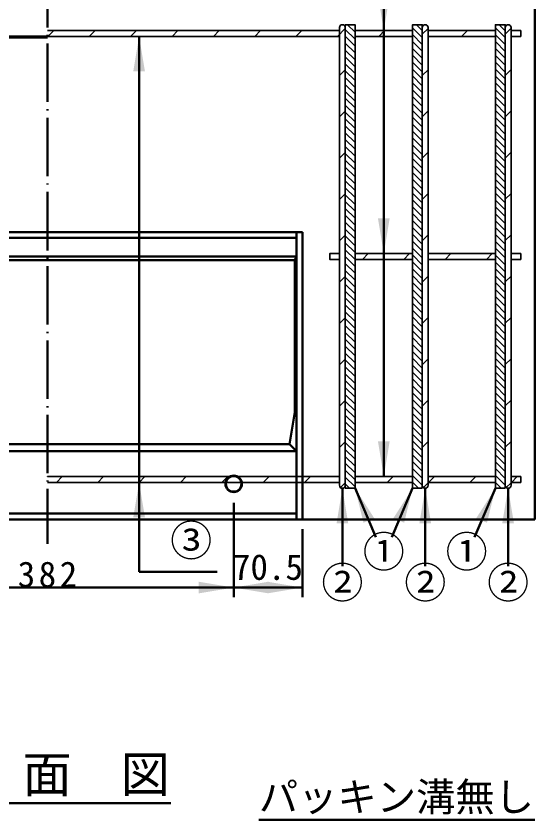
# Model space of a CAD drawing. Units: millimetres, scale not verified. Extents: x -2102 to 2102, y -1485 to 1485.
# Drawn here: x 379 to 912, y 224 to 1049 of the extents above; entities that cross this region are included whole.
import ezdxf
from ezdxf.enums import TextEntityAlignment as Align

# ---------------------------------------------------------------- set-up
doc = ezdxf.new("R2010")
doc.units = ezdxf.units.MM
doc.header["$LTSCALE"] = 5
doc.linetypes.add('LONG_DASHED_DOTTED', pattern=[15.25, 12, -1.5, 0.25, -1.5])
doc.layers.add('0-0_V-nasSTD', color=7, linetype='Continuous', lineweight=35)
doc.layers.add('0-1_0', color=7, linetype='Continuous', lineweight=50)
doc.styles.add('ＭＳ ゴシック', font='')
doc.styles.get('ＭＳ ゴシック').set_extended_font_data('MS Gothic')

msp = doc.modelspace()

# ---------------------------------------------------------------- linework, layer by layer
at = {"layer": '0-0_V-nasSTD', "lineweight": 50}
for p, q in [((756.606, 1111.505), (756.606, 576.505)), ((911.606, 1072.505), (911.606, 532.505)), ((505.598, 478.505), (505.598, 1028.505)), ((665.356, 798.605), (665.356, 642.505)), ((659.918, 609.675), (665.356, 642.505)), ((714.106, 484.555), (714.106, 564.505)), ((727.106, 564.505), (748.542, 514.398)), ((786.106, 564.505), (764.669, 514.398)), ((799.106, 484.555), (799.106, 564.505)), ((871.106, 564.505), (849.669, 514.398)), ((884.106, 484.555), (884.106, 564.505)), ((673.106, 532.505), (911.606, 532.505))]:
    msp.add_line(p, q, dxfattribs=at)
at = {"layer": '0-0_V-nasSTD', "linetype": 'LONG_DASHED_DOTTED', "lineweight": 50}
msp.add_line((411.606, 1097.505), (411.606, 507.505), dxfattribs=at)
at = {"layer": '0-0_V-nasSTD'}
for p, q in [((717.106, 1040.505), (727.106, 1040.505)), ((719.329, 1040.505), (727.106, 1032.729)), ((726.401, 1040.505), (727.106, 1039.8)), ((727.106, 1040.505), (727.106, 564.505)), ((786.106, 1040.505), (796.106, 1040.505)), ((786.106, 1040.505), (786.106, 564.505)), ((790.04, 1040.505), (796.106, 1034.439)), ((871.106, 1040.505), (881.106, 1040.505)), ((871.106, 1040.505), (871.106, 564.505)), ((874.893, 1040.505), (881.106, 1034.292)), ((711.106, 1034.505), (411.606, 1034.505)), ((667.106, 1034.505), (411.606, 1034.505)), ((667.106, 1034.505), (411.606, 1034.505)), ((412.048, 1028.505), (418.048, 1034.505)), ((454.475, 1028.505), (460.475, 1034.505)), ((496.901, 1028.505), (502.901, 1034.505)), ((539.327, 1028.505), (545.327, 1034.505)), ((581.754, 1028.505), (587.754, 1034.505)), ((624.18, 1028.505), (630.18, 1034.505)), ((667.106, 1029.004), (672.607, 1034.505)), ((701.106, 1034.505), (673.106, 1034.505)), ((709.033, 1028.505), (717.106, 1036.577)), ((711.106, 1037.505), (711.106, 567.505)), ((717.106, 1037.505), (717.106, 567.505)), ((717.106, 1035.658), (727.106, 1025.658)), ((786.106, 1034.505), (727.106, 1034.505)), ((751.459, 1028.505), (757.459, 1034.505)), ((786.106, 1037.368), (796.106, 1027.368)), ((796.106, 1037.505), (796.106, 567.505)), ((796.106, 1030.725), (802.106, 1036.725)), ((802.106, 1037.505), (802.106, 567.505)), ((802.106, 1034.505), (871.106, 1034.505)), ((836.312, 1028.505), (842.312, 1034.505)), ((871.106, 1037.221), (881.106, 1027.221)), ((881.106, 1037.505), (881.106, 567.505)), ((881.106, 1030.872), (887.106, 1036.872)), ((887.106, 1037.505), (887.106, 567.505)), ((887.106, 1034.505), (897.106, 1034.505)), ((897.106, 1034.505), (897.106, 1028.505)), ((711.106, 1028.505), (411.606, 1028.505)), ((411.606, 1028.505), (667.106, 1028.505)), ((673.106, 1028.505), (667.106, 1028.505)), ((717.106, 1028.587), (727.106, 1018.587)), ((786.106, 1028.505), (727.106, 1028.505)), ((786.106, 1030.297), (796.106, 1020.297)), ((802.106, 1028.505), (871.106, 1028.505)), ((871.106, 1030.15), (881.106, 1020.15)), ((887.106, 1028.505), (897.106, 1028.505)), ((717.106, 1021.515), (727.106, 1011.515)), ((786.106, 1023.226), (796.106, 1013.226)), ((786.106, 1016.155), (796.106, 1006.155)), ((871.106, 1023.079), (881.106, 1013.079)), ((871.106, 1016.008), (881.106, 1006.008)), ((717.106, 1014.444), (727.106, 1004.444)), ((717.106, 1007.373), (727.106, 997.373)), ((786.106, 1009.084), (796.106, 999.084)), ((871.106, 1008.937), (881.106, 998.937)), ((717.106, 1000.302), (727.106, 990.302)), ((786.106, 1002.013), (796.106, 992.013)), ((871.106, 1001.866), (881.106, 991.866)), ((711.106, 988.151), (717.106, 994.151)), ((717.106, 993.231), (727.106, 983.231)), ((786.106, 994.942), (796.106, 984.942)), ((796.106, 988.298), (802.106, 994.298)), ((871.106, 994.795), (881.106, 984.795)), ((881.106, 988.445), (887.106, 994.445)), ((717.106, 986.16), (727.106, 976.16)), ((786.106, 987.871), (796.106, 977.871)), ((871.106, 987.724), (881.106, 977.724)), ((717.106, 979.089), (727.106, 969.089)), ((786.106, 980.8), (796.106, 970.8)), ((871.106, 980.653), (881.106, 970.653)), ((717.106, 972.018), (727.106, 962.018)), ((786.106, 973.729), (796.106, 963.729)), ((786.106, 966.658), (796.106, 956.658)), ((871.106, 973.581), (881.106, 963.581)), ((871.106, 966.51), (881.106, 956.51)), ((717.106, 964.947), (727.106, 954.947)), ((717.106, 957.876), (727.106, 947.876)), ((786.106, 959.587), (796.106, 949.587)), ((871.106, 959.439), (881.106, 949.439)), ((711.106, 945.725), (717.106, 951.725)), ((717.106, 950.805), (727.106, 940.805)), ((786.106, 952.515), (796.106, 942.515)), ((796.106, 945.872), (802.106, 951.872)), ((871.106, 952.368), (881.106, 942.368)), ((881.106, 946.019), (887.106, 952.019)), ((717.106, 943.734), (727.106, 933.734)), ((786.106, 945.444), (796.106, 935.444)), ((871.106, 945.297), (881.106, 935.297)), ((717.106, 936.663), (727.106, 926.663)), ((786.106, 938.373), (796.106, 928.373)), ((871.106, 938.226), (881.106, 928.226)), ((717.106, 929.592), (727.106, 919.592)), ((786.106, 931.302), (796.106, 921.302)), ((871.106, 931.155), (881.106, 921.155)), ((717.106, 922.52), (727.106, 912.52)), ((786.106, 924.231), (796.106, 914.231)), ((786.106, 917.16), (796.106, 907.16)), ((871.106, 924.084), (881.106, 914.084)), ((871.106, 917.013), (881.106, 907.013)), ((711.106, 903.298), (717.106, 909.298)), ((717.106, 915.449), (727.106, 905.449)), ((717.106, 908.378), (727.106, 898.378)), ((786.106, 910.089), (796.106, 900.089)), ((796.106, 903.445), (802.106, 909.445)), ((871.106, 909.942), (881.106, 899.942)), ((881.106, 903.593), (887.106, 909.593)), ((717.106, 901.307), (727.106, 891.307)), ((786.106, 903.018), (796.106, 893.018)), ((871.106, 902.871), (881.106, 892.871)), ((717.106, 894.236), (727.106, 884.236)), ((786.106, 895.947), (796.106, 885.947)), ((871.106, 895.8), (881.106, 885.8)), ((717.106, 887.165), (727.106, 877.165)), ((786.106, 888.876), (796.106, 878.876)), ((871.106, 888.729), (881.106, 878.729)), ((717.106, 880.094), (727.106, 870.094)), ((786.106, 881.805), (796.106, 871.805)), ((871.106, 881.658), (881.106, 871.658)), ((711.106, 860.872), (717.106, 866.872)), ((717.106, 873.023), (727.106, 863.023)), ((786.106, 874.734), (796.106, 864.734)), ((786.106, 867.663), (796.106, 857.663)), ((796.106, 861.019), (802.106, 867.019)), ((871.106, 874.587), (881.106, 864.587)), ((871.106, 867.515), (881.106, 857.515)), ((881.106, 861.166), (887.106, 867.166)), ((717.106, 865.952), (727.106, 855.952)), ((717.106, 858.881), (727.106, 848.881)), ((786.106, 860.592), (796.106, 850.592)), ((871.106, 860.444), (881.106, 850.444)), ((717.106, 851.81), (727.106, 841.81)), ((786.106, 853.52), (796.106, 843.52)), ((871.106, 853.373), (881.106, 843.373)), ((717.106, 844.739), (727.106, 834.739)), ((786.106, 846.449), (796.106, 836.449)), ((871.106, 846.302), (881.106, 836.302)), ((717.106, 837.668), (727.106, 827.668)), ((786.106, 839.378), (796.106, 829.378)), ((871.106, 839.231), (881.106, 829.231)), ((717.106, 830.597), (727.106, 820.597)), ((786.106, 832.307), (796.106, 822.307)), ((871.106, 832.16), (881.106, 822.16)), ((711.106, 818.445), (717.106, 824.445)), ((717.106, 823.526), (727.106, 813.526)), ((786.106, 825.236), (796.106, 815.236)), ((786.106, 818.165), (796.106, 808.165)), ((796.106, 818.593), (802.106, 824.593)), ((871.106, 825.089), (881.106, 815.089)), ((871.106, 818.018), (881.106, 808.018)), ((881.106, 818.74), (887.106, 824.74)), ((717.106, 816.454), (727.106, 806.454)), ((717.106, 809.383), (727.106, 799.383)), ((786.106, 811.094), (796.106, 801.094)), ((871.106, 810.947), (881.106, 800.947)), ((701.106, 805.505), (701.106, 799.505)), ((701.106, 805.505), (711.106, 805.505)), ((717.106, 802.312), (727.106, 792.312)), ((786.106, 805.505), (727.106, 805.505)), ((734.591, 799.505), (740.591, 805.505)), ((777.018, 799.505), (783.018, 805.505)), ((786.106, 804.023), (796.106, 794.023)), ((802.106, 805.505), (871.106, 805.505)), ((819.444, 799.505), (825.444, 805.505)), ((861.871, 799.505), (867.871, 805.505)), ((871.106, 803.876), (881.106, 793.876)), ((887.106, 805.505), (897.106, 805.505)), ((897.106, 805.505), (897.106, 799.505)), ((701.106, 799.505), (711.106, 799.505)), ((717.106, 795.241), (727.106, 785.241)), ((786.106, 799.505), (727.106, 799.505)), ((786.106, 796.952), (796.106, 786.952)), ((802.106, 799.505), (871.106, 799.505)), ((871.106, 796.805), (881.106, 786.805)), ((887.106, 799.505), (897.106, 799.505)), ((717.106, 788.17), (727.106, 778.17)), ((786.106, 789.881), (796.106, 779.881)), ((871.106, 789.734), (881.106, 779.734)), ((711.106, 776.019), (717.106, 782.019)), ((717.106, 781.099), (727.106, 771.099)), ((786.106, 782.81), (796.106, 772.81)), ((796.106, 776.166), (802.106, 782.166)), ((871.106, 782.663), (881.106, 772.663)), ((881.106, 776.313), (887.106, 782.313)), ((717.106, 774.028), (727.106, 764.028)), ((786.106, 775.739), (796.106, 765.739)), ((786.106, 768.668), (796.106, 758.668)), ((871.106, 775.592), (881.106, 765.592)), ((871.106, 768.52), (881.106, 758.52)), ((717.106, 766.957), (727.106, 756.957)), ((717.106, 759.886), (727.106, 749.886)), ((786.106, 761.597), (796.106, 751.597)), ((871.106, 761.449), (881.106, 751.449)), ((717.106, 752.815), (727.106, 742.815)), ((786.106, 754.526), (796.106, 744.526)), ((871.106, 754.378), (881.106, 744.378)), ((717.106, 745.744), (727.106, 735.744)), ((786.106, 747.454), (796.106, 737.454)), ((871.106, 747.307), (881.106, 737.307)), ((711.106, 733.593), (717.106, 739.593)), ((717.106, 738.673), (727.106, 728.673)), ((786.106, 740.383), (796.106, 730.383)), ((796.106, 733.74), (802.106, 739.74)), ((871.106, 740.236), (881.106, 730.236)), ((881.106, 733.887), (887.106, 739.887)), ((717.106, 731.602), (727.106, 721.602)), ((786.106, 733.312), (796.106, 723.312)), ((871.106, 733.165), (881.106, 723.165)), ((717.106, 724.531), (727.106, 714.531)), ((786.106, 726.241), (796.106, 716.241)), ((786.106, 719.17), (796.106, 709.17)), ((871.106, 726.094), (881.106, 716.094)), ((871.106, 719.023), (881.106, 709.023)), ((717.106, 717.46), (727.106, 707.46)), ((717.106, 710.388), (727.106, 700.388)), ((786.106, 712.099), (796.106, 702.099)), ((871.106, 711.952), (881.106, 701.952)), ((717.106, 703.317), (727.106, 693.317)), ((786.106, 705.028), (796.106, 695.028)), ((871.106, 704.881), (881.106, 694.881)), ((711.106, 691.166), (717.106, 697.166)), ((717.106, 696.246), (727.106, 686.246)), ((786.106, 697.957), (796.106, 687.957)), ((796.106, 691.313), (802.106, 697.313)), ((871.106, 697.81), (881.106, 687.81)), ((881.106, 691.461), (887.106, 697.461)), ((717.106, 689.175), (727.106, 679.175)), ((786.106, 690.886), (796.106, 680.886)), ((871.106, 690.739), (881.106, 680.739)), ((717.106, 682.104), (727.106, 672.104)), ((786.106, 683.815), (796.106, 673.815)), ((871.106, 683.668), (881.106, 673.668)), ((717.106, 675.033), (727.106, 665.033)), ((786.106, 676.744), (796.106, 666.744)), ((786.106, 669.673), (796.106, 659.673)), ((871.106, 676.597), (881.106, 666.597)), ((871.106, 669.526), (881.106, 659.526)), ((717.106, 667.962), (727.106, 657.962)), ((717.106, 660.891), (727.106, 650.891)), ((786.106, 662.602), (796.106, 652.602)), ((871.106, 662.454), (881.106, 652.454)), ((711.106, 648.74), (717.106, 654.74)), ((717.106, 653.82), (727.106, 643.82)), ((786.106, 655.531), (796.106, 645.531)), ((796.106, 648.887), (802.106, 654.887)), ((871.106, 655.383), (881.106, 645.383)), ((881.106, 649.034), (887.106, 655.034)), ((717.106, 646.749), (727.106, 636.749)), ((786.106, 648.46), (796.106, 638.46)), ((871.106, 648.312), (881.106, 638.312)), ((717.106, 639.678), (727.106, 629.678)), ((786.106, 641.388), (796.106, 631.388)), ((871.106, 641.241), (881.106, 631.241)), ((717.106, 632.607), (727.106, 622.607)), ((786.106, 634.317), (796.106, 624.317)), ((871.106, 634.17), (881.106, 624.17)), ((717.106, 625.536), (727.106, 615.536)), ((786.106, 627.246), (796.106, 617.246)), ((786.106, 620.175), (796.106, 610.175)), ((871.106, 627.099), (881.106, 617.099)), ((871.106, 620.028), (881.106, 610.028)), ((711.106, 606.313), (717.106, 612.313)), ((717.106, 618.465), (727.106, 608.465)), ((717.106, 611.394), (727.106, 601.394)), ((786.106, 613.104), (796.106, 603.104)), ((796.106, 606.461), (802.106, 612.461)), ((871.106, 612.957), (881.106, 602.957)), ((881.106, 606.608), (887.106, 612.608)), ((717.106, 604.322), (727.106, 594.322)), ((786.106, 606.033), (796.106, 596.033)), ((871.106, 605.886), (881.106, 595.886)), ((717.106, 597.251), (727.106, 587.251)), ((786.106, 598.962), (796.106, 588.962)), ((871.106, 598.815), (881.106, 588.815)), ((717.106, 590.18), (727.106, 580.18)), ((786.106, 591.891), (796.106, 581.891)), ((871.106, 591.744), (881.106, 581.744)), ((717.106, 583.109), (727.106, 573.109)), ((786.106, 584.82), (796.106, 574.82)), ((871.106, 584.673), (881.106, 574.673)), ((711.106, 576.505), (411.606, 576.505)), ((561.356, 576.505), (411.606, 576.505)), ((711.106, 570.505), (411.606, 570.505)), ((411.606, 570.505), (667.106, 570.505)), ((411.606, 570.505), (667.106, 570.505)), ((420.739, 570.505), (426.739, 576.505)), ((463.165, 570.505), (469.165, 576.505)), ((505.591, 570.505), (511.591, 576.505)), ((548.018, 570.505), (554.018, 576.505)), ((667.106, 576.505), (561.356, 576.505)), ((590.444, 570.505), (596.444, 576.505)), ((632.871, 570.505), (638.871, 576.505)), ((675.297, 570.505), (681.297, 576.505)), ((712.316, 565.097), (717.106, 569.887)), ((717.106, 576.038), (727.106, 566.038)), ((786.106, 576.505), (727.106, 576.505)), ((786.106, 570.505), (727.106, 570.505)), ((760.15, 570.505), (766.15, 576.505)), ((786.106, 577.749), (796.106, 567.749)), ((786.106, 570.678), (792.279, 564.505)), ((797.233, 565.161), (802.106, 570.034)), ((802.106, 576.505), (871.106, 576.505)), ((802.106, 570.505), (871.106, 570.505)), ((802.576, 570.505), (808.576, 576.505)), ((845.003, 570.505), (851.003, 576.505)), ((871.106, 577.602), (881.106, 567.602)), ((871.106, 570.531), (877.131, 564.505)), ((882.152, 565.228), (887.106, 570.181)), ((887.106, 576.505), (897.106, 576.505)), ((887.106, 570.505), (897.106, 570.505)), ((887.429, 570.505), (893.429, 576.505)), ((897.106, 576.505), (897.106, 570.505)), ((717.106, 568.967), (721.568, 564.505)), ((717.106, 567.505), (717.106, 564.505)), ((717.106, 567.505), (717.106, 564.505)), ((717.106, 564.505), (727.106, 564.505)), ((786.106, 564.505), (796.106, 564.505)), ((796.106, 564.505), (796.106, 567.505)), ((796.106, 564.505), (796.106, 567.505)), ((871.106, 564.505), (881.106, 564.505)), ((881.106, 564.505), (881.106, 567.505)), ((881.106, 564.505), (881.106, 567.505))]:
    msp.add_line(p, q, dxfattribs=at)
for points in [[(796.106, 1037.505), (796.106, 1040.505), (786.106, 1040.505), (786.106, 1034.505), (727.106, 1034.505), (727.106, 1040.505), (717.106, 1040.505), (717.106, 1037.505)], [(727.106, 564.505), (727.106, 570.505), (727.106, 576.505), (727.106, 799.505), (727.106, 805.505), (727.106, 1028.505), (727.106, 1034.505), (727.106, 1040.505), (717.106, 1040.505), (717.106, 1037.505)], [(796.106, 1037.505), (796.106, 1040.505), (786.106, 1040.505), (786.106, 1034.505), (786.106, 1028.505), (786.106, 975.314), (786.106, 963.695), (786.106, 805.505), (786.106, 799.505), (786.106, 576.505), (786.106, 570.505), (786.106, 564.505)], [(881.106, 1037.505), (881.106, 1040.505), (871.106, 1040.505), (871.106, 1034.505), (802.106, 1034.505), (802.106, 1037.505)], [(881.106, 1037.505), (881.106, 1040.505), (871.106, 1040.505), (871.106, 1034.505), (871.106, 1028.505), (871.106, 805.505), (871.106, 799.505), (871.106, 576.505), (871.106, 570.505), (871.106, 564.505)], [(667.106, 1034.505), (673.106, 1034.505), (701.106, 1034.505), (711.106, 1034.505), (711.106, 1037.505)], [(711.106, 1037.505), (711.106, 1034.505), (701.106, 1034.505)], [(802.106, 567.505), (802.106, 570.505), (871.106, 570.505), (871.106, 576.505), (802.106, 576.505), (802.106, 799.505), (871.106, 799.505), (871.106, 805.505), (802.106, 805.505), (802.106, 1028.505), (871.106, 1028.505), (871.106, 1034.505), (802.106, 1034.505), (802.106, 1037.505)], [(887.106, 567.505), (887.106, 570.505), (897.106, 570.505), (897.106, 576.505), (887.106, 576.505), (887.106, 799.505), (897.106, 799.505), (897.106, 805.505), (887.106, 805.505), (887.106, 1028.505), (897.106, 1028.505), (897.106, 1034.505), (887.106, 1034.505), (887.106, 1037.505)], [(887.106, 1037.505), (887.106, 1034.505), (897.106, 1034.505), (897.106, 1028.505), (887.106, 1028.505), (887.106, 805.505), (897.106, 805.505), (897.106, 799.505), (887.106, 799.505), (887.106, 576.505), (897.106, 576.505), (897.106, 570.505), (887.106, 570.505), (887.106, 567.505)], [(667.106, 576.505), (673.106, 576.505), (701.106, 576.505), (711.106, 576.505), (711.106, 799.505), (701.106, 799.505), (701.106, 805.505), (711.106, 805.505), (711.106, 1028.505), (701.106, 1028.505), (673.106, 1028.505)], [(673.106, 1028.505), (701.106, 1028.505), (711.106, 1028.505), (711.106, 805.505), (701.106, 805.505), (701.106, 799.505), (711.106, 799.505), (711.106, 576.505), (701.106, 576.505), (673.106, 576.505)], [(727.106, 1028.505), (727.106, 805.505), (786.106, 805.505), (786.106, 963.695)], [(786.106, 975.314), (786.106, 1028.505), (727.106, 1028.505)], [(667.106, 576.505), (561.356, 576.505), (411.606, 576.505)], [(711.106, 567.505), (711.106, 570.505), (701.106, 570.505), (673.106, 570.505), (667.106, 570.505)], [(673.106, 570.505), (701.106, 570.505), (711.106, 570.505), (711.106, 567.505)], [(727.106, 564.505), (727.106, 570.505), (786.106, 570.505), (786.106, 564.505)], [(802.106, 567.505), (802.106, 570.505), (871.106, 570.505), (871.106, 564.505)]]:
    msp.add_lwpolyline(points, dxfattribs=at)
for points in [[(727.106, 1034.505), (727.106, 1028.505), (786.106, 1028.505), (786.106, 1034.505)], [(802.106, 1028.505), (802.106, 805.505), (871.106, 805.505), (871.106, 1028.505)], [(786.106, 799.505), (786.106, 805.505), (727.106, 805.505), (727.106, 799.505)], [(727.106, 799.505), (727.106, 576.505), (786.106, 576.505), (786.106, 799.505)], [(802.106, 799.505), (802.106, 576.505), (871.106, 576.505), (871.106, 799.505)], [(727.106, 576.505), (727.106, 570.505), (786.106, 570.505), (786.106, 576.505)]]:
    msp.add_lwpolyline(points, close=True, dxfattribs=at)
at = {"layer": '0-0_V-nasSTD', "lineweight": 50}
for radius in [8.5, 8]:
    msp.add_circle((602.606, 569.005), radius, dxfattribs=at)
at = {"layer": '0-0_V-nasSTD'}
for centre, start, end in [((714.106, 1037.505), 0, 180), ((714.106, 1037.505), 0, 180), ((714.106, 1037.505), 0, 180), ((799.106, 1037.505), 0, 180), ((799.106, 1037.505), 0, 180), ((799.106, 1037.505), 0, 180), ((884.106, 1037.505), 0, 180), ((884.106, 1037.505), 0, 180), ((884.106, 1037.505), 0, 180), ((714.106, 567.505), 180, 0), ((714.106, 567.505), 180, 270), ((714.106, 567.505), 180, 270), ((714.106, 567.505), 270, 0), ((714.106, 567.505), 270, 0), ((799.106, 567.505), 180, 0), ((799.106, 567.505), 180, 270), ((799.106, 567.505), 180, 270), ((799.106, 567.505), 270, 0), ((799.106, 567.505), 270, 0), ((884.106, 567.505), 180, 0), ((884.106, 567.505), 180, 270), ((884.106, 567.505), 180, 270), ((884.106, 567.505), 270, 0), ((884.106, 567.505), 270, 0)]:
    msp.add_arc(centre, 3, start, end, dxfattribs=at)
for points in [[(750.606, 1070.505), (756.606, 1034.505), (762.606, 1070.505)], [(499.598, 992.505), (505.598, 1028.505), (511.598, 992.505)], [(750.606, 841.505), (756.606, 805.505), (762.606, 841.505)], [(750.606, 612.505), (756.606, 576.505), (762.606, 612.505)], [(499.598, 534.505), (505.598, 570.505), (511.598, 534.505)], [(708.106, 528.505), (714.106, 564.505), (720.106, 528.505)], [(727.106, 564.505), (735.749, 529.046), (741.265, 531.406)], [(727.106, 564.505), (741.265, 531.406), (746.782, 533.766)], [(766.429, 533.766), (771.946, 531.406), (786.106, 564.505)], [(771.946, 531.406), (777.462, 529.046), (786.106, 564.505)], [(793.106, 528.505), (799.106, 564.505), (805.106, 528.505)], [(851.429, 533.766), (856.946, 531.406), (871.106, 564.505)], [(856.946, 531.406), (862.462, 529.046), (871.106, 564.505)], [(878.106, 528.505), (884.106, 564.505), (890.106, 528.505)], [(566.606, 456.505), (566.606, 468.505), (602.606, 462.505)], [(602.606, 462.505), (638.606, 456.505), (638.606, 468.505)], [(637.106, 456.505), (637.106, 468.505), (673.106, 462.505)]]:
    msp.add_solid(points, dxfattribs=at)
at = {"layer": '0-1_0'}
for p, q in [((411.606, 1028.505), (-88.394, 1028.505)), ((411.606, 1027.505), (-88.394, 1027.505)), ((156.106, 827.505), (667.106, 827.505)), ((667.106, 827.505), (667.106, 532.505)), ((673.106, 827.505), (667.106, 827.505)), ((673.106, 827.505), (673.106, 532.505)), ((156.106, 821.505), (667.106, 821.505)), ((156.106, 802.505), (667.106, 802.505)), ((665.356, 798.605), (667.106, 802.505)), ((157.855, 798.605), (665.356, 798.605)), ((163.293, 609.675), (659.918, 609.675)), ((659.918, 609.675), (667.106, 602.505)), ((156.106, 602.505), (667.106, 602.505)), ((602.606, 452.505), (602.606, 549.505)), ((156.106, 538.505), (667.106, 538.505)), ((156.106, 532.505), (667.106, 532.505)), ((673.106, 532.505), (667.106, 532.505)), ((673.106, 532.505), (667.106, 532.505)), ((673.106, 532.505), (667.106, 532.505)), ((673.106, 532.505), (667.106, 532.505)), ((673.106, 532.505), (667.106, 532.505)), ((673.106, 532.505), (667.106, 532.505)), ((673.106, 532.505), (667.106, 532.505)), ((673.106, 532.505), (667.106, 532.505)), ((673.106, 452.505), (673.106, 522.505)), ((505.598, 478.505), (585.598, 478.505)), ((220.606, 462.505), (602.606, 462.505)), ((602.606, 462.505), (673.106, 462.505)), ((285.202, 241.244), (538.009, 241.244)), ((628.398, 223.917), (911.606, 223.917))]:
    msp.add_line(p, q, dxfattribs=at)
at = {"layer": '0-1_0', "lineweight": 35}
msp.add_line((411.606, 576.35), (411.76, 576.505), dxfattribs=at)

# ---------------------------------------------------------------- texts
at = {"layer": '0-0_V-nasSTD', "style": 'ＭＳ ゴシック'}
for s, height, p in [('③', 31.67, (537.398, 485.505)), ('①', 31.67, (735.006, 473.949)), ('①', 31.67, (820.006, 473.949)), ('70.5', 26.39, (601.856, 462.505)), ('②', 31.67, (692.542, 442.205)), ('②', 31.67, (777.542, 442.205)), ('②', 31.67, (862.542, 442.205)), ('側\u3000面\u3000図', 36.95, (285.202, 241.244)), ('パッキン溝無し', 29.56, (628.398, 223.917))]:
    msp.add_text(s, height=height, dxfattribs=at).set_placement(p, align=Align.BOTTOM_LEFT)
at = {"layer": '0-0_V-nasSTD', "insert": (381.006, 462.505), "char_height": 26.39, "attachment_point": 7, "style": 'ＭＳ ゴシック'}
msp.add_mtext('\\T1.2;382', dxfattribs=at)

doc.saveas('drawing.dxf')
